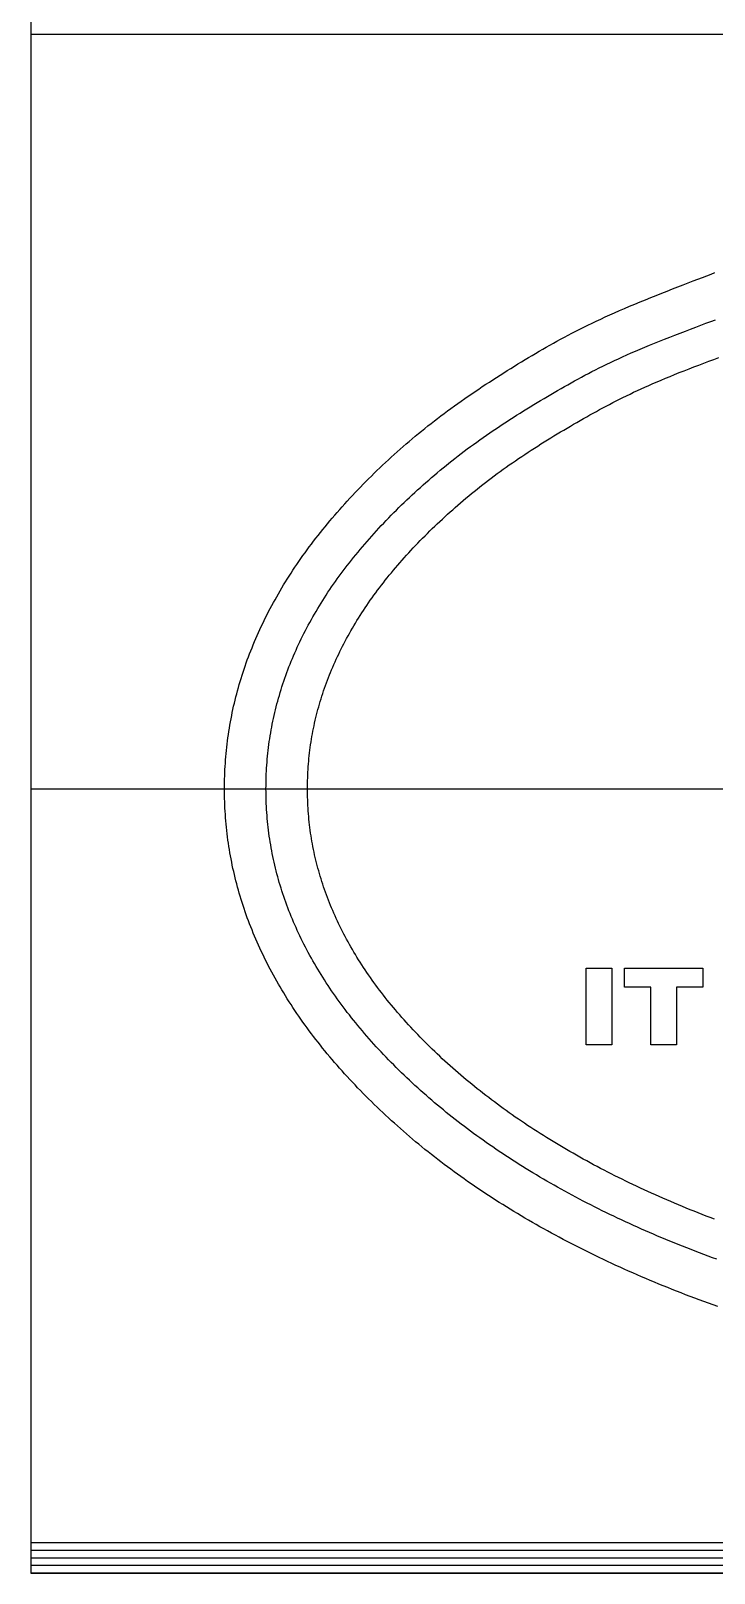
# Model space of a CAD drawing. Extents: x -23 to 863, y -16 to 610.
# Drawn here: x 6.62 to 18.32, y 9.7 to 36.12 of the extents above; entities that cross this region are included whole.
import ezdxf

# ---------------------------------------------------------------- set-up
doc = ezdxf.new("R2010")
doc.units = 0
doc.header["$MEASUREMENT"] = 0
doc.layers.add('99_枠$0$001', color=7, linetype='Continuous')

# ---------------------------------------------------------------- blocks, each defined once
blk = doc.blocks.new('99_枠')
at = {"layer": '99_枠$0$001'}
for p, q in [((205000, 11125), (5000, 11125)), ((205000, 4875), (5000, 4875)), ((205000, 4843.7), (5000, 4843.7)), ((205000, 4812.5), (5000, 4812.5)), ((205000, 4781.2), (5000, 4781.2)), ((205000, 4750), (5000, 4750))]:
    blk.add_line(p, q, dxfattribs=at)
at = {"layer": '99_枠$0$001', "linetype": 'Continuous'}
for p, q in [((7721.5, 10096.4), (7742, 10104.3)), ((7742, 10104.3), (7761.8, 10111.9)), ((7761.8, 10111.9), (7780.9, 10119.2)), ((7780.9, 10119.2), (7799, 10126.1)), ((7799, 10126.1), (7816.2, 10132.7)), ((7816.2, 10132.7), (7832.4, 10138.8)), ((7544.4, 10026.5), (7566.9, 10035.6)), ((7566.9, 10035.6), (7589.5, 10044.7)), ((7589.5, 10044.7), (7612.1, 10053.7)), ((7612.1, 10053.7), (7634.6, 10062.6)), ((7634.6, 10062.6), (7656.8, 10071.3)), ((7656.8, 10071.3), (7678.8, 10079.9)), ((7678.8, 10079.9), (7700.4, 10088.3)), ((7700.4, 10088.3), (7721.5, 10096.4)), ((7397, 9963.8), (7416.5, 9972.5)), ((7416.5, 9972.5), (7436.6, 9981.3)), ((7436.6, 9981.3), (7457.2, 9990.2)), ((7457.2, 9990.2), (7478.4, 9999.2)), ((7478.4, 9999.2), (7500.1, 10008.3)), ((7500.1, 10008.3), (7522.1, 10017.4)), ((7522.1, 10017.4), (7544.4, 10026.5)), ((7272.5, 9904.6), (7289.1, 9912.9)), ((7289.1, 9912.9), (7306.1, 9921.2)), ((7306.1, 9921.2), (7323.4, 9929.6)), ((7323.4, 9929.6), (7341.2, 9938.1)), ((7341.2, 9938.1), (7359.3, 9946.6)), ((7359.3, 9946.6), (7377.9, 9955.1)), ((7377.9, 9955.1), (7397, 9963.8)), ((7731.4, 9905.1), (7752.7, 9913.2)), ((7752.7, 9913.2), (7773.8, 9921.1)), ((7773.8, 9921.1), (7794.5, 9928.9)), ((7794.5, 9928.9), (7814.7, 9936.4)), ((7814.7, 9936.4), (7834.4, 9943.7)), ((7148.5, 9838.3), (7163.3, 9846.6)), ((7163.3, 9846.6), (7178.3, 9854.9)), ((7178.3, 9854.9), (7193.5, 9863.2)), ((7193.5, 9863.2), (7208.8, 9871.5)), ((7208.8, 9871.5), (7224.3, 9879.7)), ((7224.3, 9879.7), (7240.1, 9888)), ((7240.1, 9888), (7256.2, 9896.3)), ((7256.2, 9896.3), (7272.5, 9904.6)), ((7561.3, 9838.2), (7581.6, 9846.6)), ((7581.6, 9846.6), (7602.4, 9854.9)), ((7602.4, 9854.9), (7623.5, 9863.4)), ((7623.5, 9863.4), (7644.9, 9871.8)), ((7644.9, 9871.8), (7666.5, 9880.2)), ((7666.5, 9880.2), (7688.1, 9888.6)), ((7688.1, 9888.6), (7709.8, 9896.9)), ((7709.8, 9896.9), (7731.4, 9905.1)), ((7031.4, 9769.3), (7046.1, 9778.2)), ((7046.1, 9778.2), (7060.7, 9787)), ((7060.7, 9787), (7075.3, 9795.7)), ((7075.3, 9795.7), (7089.9, 9804.4)), ((7089.9, 9804.4), (7104.5, 9812.9)), ((7104.5, 9812.9), (7119.1, 9821.4)), ((7119.1, 9821.4), (7133.7, 9829.9)), ((7133.7, 9829.9), (7148.5, 9838.3)), ((7416.3, 9774.6), (7433, 9782.3)), ((7433, 9782.3), (7450, 9790.1)), ((7450, 9790.1), (7467.4, 9798)), ((7467.4, 9798), (7485.2, 9805.9)), ((7485.2, 9805.9), (7503.5, 9813.8)), ((7503.5, 9813.8), (7522.3, 9821.9)), ((7522.3, 9821.9), (7541.5, 9830)), ((7541.5, 9830), (7561.3, 9838.2)), ((7807.5, 9771.5), (7828.2, 9779.1)), ((7828.2, 9779.1), (7848.6, 9786.7)), ((6928, 9704.8), (6942.8, 9714.2)), ((6942.8, 9714.2), (6957.6, 9723.6)), ((6957.6, 9723.6), (6972.4, 9732.9)), ((6972.4, 9732.9), (6987.1, 9742.1)), ((6987.1, 9742.1), (7001.9, 9751.3)), ((7001.9, 9751.3), (7016.7, 9760.3)), ((7016.7, 9760.3), (7031.4, 9769.3)), ((7293.8, 9713.3), (7308.3, 9721)), ((7308.3, 9721), (7323, 9728.6)), ((7323, 9728.6), (7337.9, 9736.2)), ((7337.9, 9736.2), (7353.1, 9743.9)), ((7353.1, 9743.9), (7368.4, 9751.5)), ((7368.4, 9751.5), (7384.1, 9759.2)), ((7384.1, 9759.2), (7400, 9766.9)), ((7400, 9766.9), (7416.3, 9774.6)), ((7646.4, 9709), (7665.4, 9716.7)), ((7665.4, 9716.7), (7684.8, 9724.4)), ((7684.8, 9724.4), (7704.7, 9732.3)), ((7704.7, 9732.3), (7724.9, 9740.1)), ((7724.9, 9740.1), (7745.4, 9748)), ((7745.4, 9748), (7766.1, 9755.9)), ((7766.1, 9755.9), (7786.8, 9763.7)), ((7786.8, 9763.7), (7807.5, 9771.5)), ((6839.8, 9646.6), (6854.4, 9656.5)), ((6854.4, 9656.5), (6869, 9666.3)), ((6869, 9666.3), (6883.7, 9676)), ((6883.7, 9676), (6898.5, 9685.6)), ((6898.5, 9685.6), (6913.2, 9695.2)), ((6913.2, 9695.2), (6928, 9704.8)), ((7166.9, 9642.4), (7181, 9650.6)), ((7181, 9650.6), (7195, 9658.6)), ((7195, 9658.6), (7209, 9666.6)), ((7209, 9666.6), (7222.9, 9674.5)), ((7222.9, 9674.5), (7237, 9682.4)), ((7237, 9682.4), (7251, 9690.2)), ((7251, 9690.2), (7265.2, 9697.9)), ((7265.2, 9697.9), (7279.4, 9705.6)), ((7279.4, 9705.6), (7293.8, 9713.3)), ((7495.7, 9642.9), (7511, 9650)), ((7511, 9650), (7526.6, 9657.2)), ((7526.6, 9657.2), (7542.5, 9664.5)), ((7542.5, 9664.5), (7558.8, 9671.7)), ((7558.8, 9671.7), (7575.4, 9679.1)), ((7575.4, 9679.1), (7592.5, 9686.4)), ((7592.5, 9686.4), (7610, 9693.9)), ((7610, 9693.9), (7628, 9701.4)), ((7628, 9701.4), (7646.4, 9709)), ((6739.5, 9576.2), (6753.5, 9586.4)), ((6753.5, 9586.4), (6767.7, 9596.5)), ((6767.7, 9596.5), (6782, 9606.7)), ((6782, 9606.7), (6796.3, 9616.7)), ((6796.3, 9616.7), (6810.8, 9626.8)), ((6810.8, 9626.8), (6825.2, 9636.7)), ((6825.2, 9636.7), (6839.8, 9646.6)), ((7067.9, 9583.3), (7082.1, 9592)), ((7082.1, 9592), (7096.2, 9600.6)), ((7096.2, 9600.6), (7110.4, 9609.1)), ((7110.4, 9609.1), (7124.6, 9617.6)), ((7124.6, 9617.6), (7138.7, 9625.9)), ((7138.7, 9625.9), (7152.8, 9634.2)), ((7152.8, 9634.2), (7166.9, 9642.4)), ((7381.9, 9585.6), (7395.5, 9592.8)), ((7395.5, 9592.8), (7409.3, 9600)), ((7409.3, 9600), (7423.2, 9607.2)), ((7423.2, 9607.2), (7437.2, 9614.3)), ((7437.2, 9614.3), (7451.5, 9621.4)), ((7451.5, 9621.4), (7466, 9628.6)), ((7466, 9628.6), (7480.7, 9635.7)), ((7480.7, 9635.7), (7495.7, 9642.9)), ((6657.3, 9514), (6670.7, 9524.4)), ((6670.7, 9524.4), (6684.2, 9534.9)), ((6684.2, 9534.9), (6697.9, 9545.3)), ((6697.9, 9545.3), (6711.6, 9555.6)), ((6711.6, 9555.6), (6725.5, 9565.9)), ((6725.5, 9565.9), (6739.5, 9576.2)), ((6969.1, 9520.9), (6983.1, 9530)), ((6983.1, 9530), (6997.2, 9539)), ((6997.2, 9539), (7011.2, 9548)), ((7011.2, 9548), (7025.4, 9557)), ((7025.4, 9557), (7039.5, 9565.8)), ((7039.5, 9565.8), (7053.7, 9574.6)), ((7053.7, 9574.6), (7067.9, 9583.3)), ((7260.8, 9518.4), (7274.3, 9526.2)), ((7274.3, 9526.2), (7287.8, 9533.8)), ((7287.8, 9533.8), (7301.3, 9541.4)), ((7301.3, 9541.4), (7314.7, 9549)), ((7314.7, 9549), (7328, 9556.4)), ((7328, 9556.4), (7341.4, 9563.8)), ((7341.4, 9563.8), (7354.9, 9571.1)), ((7354.9, 9571.1), (7368.3, 9578.4)), ((7368.3, 9578.4), (7381.9, 9585.6)), ((6579, 9450.3), (6591.8, 9461.1)), ((6591.8, 9461.1), (6604.7, 9471.7)), ((6604.7, 9471.7), (6617.7, 9482.4)), ((6617.7, 9482.4), (6630.8, 9492.9)), ((6630.8, 9492.9), (6644, 9503.5)), ((6644, 9503.5), (6657.3, 9514)), ((6872.9, 9455.8), (6886.4, 9465.3)), ((6886.4, 9465.3), (6900, 9474.7)), ((6900, 9474.7), (6913.7, 9484)), ((6913.7, 9484), (6927.4, 9493.3)), ((6927.4, 9493.3), (6941.2, 9502.6)), ((6941.2, 9502.6), (6955.1, 9511.8)), ((6955.1, 9511.8), (6969.1, 9520.9)), ((7152.3, 9454), (7165.8, 9462.3)), ((7165.8, 9462.3), (7179.4, 9470.5)), ((7179.4, 9470.5), (7193, 9478.6)), ((7193, 9478.6), (7206.6, 9486.7)), ((7206.6, 9486.7), (7220.1, 9494.8)), ((7220.1, 9494.8), (7233.7, 9502.7)), ((7233.7, 9502.7), (7247.3, 9510.6)), ((7247.3, 9510.6), (7260.8, 9518.4)), ((6504.4, 9385.2), (6516.6, 9396.2)), ((6516.6, 9396.2), (6528.9, 9407.1)), ((6528.9, 9407.1), (6541.2, 9418)), ((6541.2, 9418), (6553.7, 9428.8)), ((6553.7, 9428.8), (6566.3, 9439.6)), ((6566.3, 9439.6), (6579, 9450.3)), ((6781.3, 9388.7), (6794, 9398.4)), ((6794, 9398.4), (6806.9, 9408.1)), ((6806.9, 9408.1), (6819.9, 9417.7)), ((6819.9, 9417.7), (6833, 9427.3)), ((6833, 9427.3), (6846.2, 9436.8)), ((6846.2, 9436.8), (6859.5, 9446.3)), ((6859.5, 9446.3), (6872.9, 9455.8)), ((7045.3, 9385.9), (7058.5, 9394.6)), ((7058.5, 9394.6), (7071.8, 9403.2)), ((7071.8, 9403.2), (7085.1, 9411.8)), ((7085.1, 9411.8), (7098.4, 9420.3)), ((7098.4, 9420.3), (7111.8, 9428.8)), ((7111.8, 9428.8), (7125.3, 9437.3)), ((7125.3, 9437.3), (7138.8, 9445.7)), ((7138.8, 9445.7), (7152.3, 9454)), ((6444.7, 9329.7), (6456.5, 9340.9)), ((6456.5, 9340.9), (6468.3, 9352.1)), ((6468.3, 9352.1), (6480.2, 9363.1)), ((6480.2, 9363.1), (6492.3, 9374.2)), ((6492.3, 9374.2), (6504.4, 9385.2)), ((6706.8, 9329.7), (6719, 9339.6)), ((6719, 9339.6), (6731.2, 9349.5)), ((6731.2, 9349.5), (6743.6, 9359.4)), ((6743.6, 9359.4), (6756, 9369.2)), ((6756, 9369.2), (6768.6, 9379)), ((6768.6, 9379), (6781.3, 9388.7)), ((6955.6, 9323.9), (6968.1, 9332.9)), ((6968.1, 9332.9), (6980.7, 9341.8)), ((6980.7, 9341.8), (6993.5, 9350.7)), ((6993.5, 9350.7), (7006.3, 9359.6)), ((7006.3, 9359.6), (7019.2, 9368.4)), ((7019.2, 9368.4), (7032.2, 9377.1)), ((7032.2, 9377.1), (7045.3, 9385.9)), ((6375.9, 9261.7), (6387.2, 9273.2)), ((6387.2, 9273.2), (6398.5, 9284.6)), ((6398.5, 9284.6), (6410, 9295.9)), ((6410, 9295.9), (6421.5, 9307.2)), ((6421.5, 9307.2), (6433, 9318.5)), ((6433, 9318.5), (6444.7, 9329.7)), ((6624.3, 9259.1), (6635.8, 9269.3)), ((6635.8, 9269.3), (6647.4, 9279.4)), ((6647.4, 9279.4), (6659.1, 9289.6)), ((6659.1, 9289.6), (6670.9, 9299.7)), ((6670.9, 9299.7), (6682.8, 9309.7)), ((6682.8, 9309.7), (6694.7, 9319.7)), ((6694.7, 9319.7), (6706.8, 9329.7)), ((6870.7, 9260.3), (6882.5, 9269.5)), ((6882.5, 9269.5), (6894.5, 9278.6)), ((6894.5, 9278.6), (6906.5, 9287.8)), ((6906.5, 9287.8), (6918.6, 9296.9)), ((6918.6, 9296.9), (6930.8, 9305.9)), ((6930.8, 9305.9), (6943.1, 9315)), ((6943.1, 9315), (6955.6, 9323.9)), ((6310.2, 9192.3), (6320.9, 9203.9)), ((6320.9, 9203.9), (6331.8, 9215.6)), ((6331.8, 9215.6), (6342.7, 9227.2)), ((6342.7, 9227.2), (6353.7, 9238.7)), ((6353.7, 9238.7), (6364.8, 9250.3)), ((6364.8, 9250.3), (6375.9, 9261.7)), ((6556.8, 9197), (6567.9, 9207.4)), ((6567.9, 9207.4), (6579, 9217.8)), ((6579, 9217.8), (6590.2, 9228.2)), ((6590.2, 9228.2), (6601.5, 9238.5)), ((6601.5, 9238.5), (6612.8, 9248.8)), ((6612.8, 9248.8), (6624.3, 9259.1)), ((6790.4, 9194.8), (6801.6, 9204.3)), ((6801.6, 9204.3), (6812.9, 9213.7)), ((6812.9, 9213.7), (6824.3, 9223.1)), ((6824.3, 9223.1), (6835.8, 9232.4)), ((6835.8, 9232.4), (6847.3, 9241.8)), ((6847.3, 9241.8), (6859, 9251)), ((6859, 9251), (6870.7, 9260.3)), ((6258.1, 9133.5), (6268.3, 9145.3)), ((6268.3, 9145.3), (6278.6, 9157.1)), ((6278.6, 9157.1), (6289.1, 9168.9)), ((6289.1, 9168.9), (6299.6, 9180.6)), ((6299.6, 9180.6), (6310.2, 9192.3)), ((6492.3, 9133.5), (6502.9, 9144.2)), ((6502.9, 9144.2), (6513.5, 9154.8)), ((6513.5, 9154.8), (6524.2, 9165.4)), ((6524.2, 9165.4), (6535, 9176)), ((6535, 9176), (6545.9, 9186.5)), ((6545.9, 9186.5), (6556.8, 9197)), ((6724.9, 9137.3), (6735.7, 9147)), ((6735.7, 9147), (6746.5, 9156.6)), ((6746.5, 9156.6), (6757.3, 9166.2)), ((6757.3, 9166.2), (6768.3, 9175.8)), ((6768.3, 9175.8), (6779.3, 9185.3)), ((6779.3, 9185.3), (6790.4, 9194.8)), ((6208.5, 9074.1), (6218.2, 9086)), ((6218.2, 9086), (6228, 9097.9)), ((6228, 9097.9), (6237.9, 9109.8)), ((6237.9, 9109.8), (6248, 9121.7)), ((6248, 9121.7), (6258.1, 9133.5)), ((6430.9, 9068.8), (6440.9, 9079.6)), ((6440.9, 9079.6), (6451, 9090.5)), ((6451, 9090.5), (6461.2, 9101.3)), ((6461.2, 9101.3), (6471.5, 9112)), ((6471.5, 9112), (6481.9, 9122.8)), ((6481.9, 9122.8), (6492.3, 9133.5)), ((6652.1, 9068.5), (6662.2, 9078.4)), ((6662.2, 9078.4), (6672.5, 9088.3)), ((6672.5, 9088.3), (6682.8, 9098.2)), ((6682.8, 9098.2), (6693.3, 9108)), ((6693.3, 9108), (6703.7, 9117.8)), ((6703.7, 9117.8), (6714.3, 9127.6)), ((6714.3, 9127.6), (6724.9, 9137.3)), ((6152.8, 9002.2), (6161.8, 9014.2)), ((6161.8, 9014.2), (6170.9, 9026.2)), ((6170.9, 9026.2), (6180.1, 9038.2)), ((6180.1, 9038.2), (6189.5, 9050.2)), ((6189.5, 9050.2), (6198.9, 9062.2)), ((6198.9, 9062.2), (6208.5, 9074.1)), ((6372.9, 9003.1), (6382.4, 9014.1)), ((6382.4, 9014.1), (6391.9, 9025.1)), ((6391.9, 9025.1), (6401.5, 9036)), ((6401.5, 9036), (6411.2, 9047)), ((6411.2, 9047), (6421, 9057.9)), ((6421, 9057.9), (6430.9, 9068.8)), ((6592.7, 9008.2), (6602.4, 9018.3)), ((6602.4, 9018.3), (6612.2, 9028.4)), ((6612.2, 9028.4), (6622, 9038.5)), ((6622, 9038.5), (6632, 9048.5)), ((6632, 9048.5), (6642, 9058.5)), ((6642, 9058.5), (6652.1, 9068.5)), ((6109.6, 8942), (6118, 8954)), ((6118, 8954), (6126.5, 8966.1)), ((6126.5, 8966.1), (6135.1, 8978.2)), ((6135.1, 8978.2), (6143.9, 8990.2)), ((6143.9, 8990.2), (6152.8, 9002.2)), ((6318.8, 8936.8), (6327.6, 8947.9)), ((6327.6, 8947.9), (6336.4, 8959)), ((6336.4, 8959), (6345.4, 8970)), ((6345.4, 8970), (6354.5, 8981.1)), ((6354.5, 8981.1), (6363.7, 8992.1)), ((6363.7, 8992.1), (6372.9, 9003.1)), ((6527.7, 8936.8), (6536.7, 8947)), ((6536.7, 8947), (6545.8, 8957.3)), ((6545.8, 8957.3), (6555, 8967.5)), ((6555, 8967.5), (6564.3, 8977.7)), ((6564.3, 8977.7), (6573.7, 8987.9)), ((6573.7, 8987.9), (6583.2, 8998.1)), ((6583.2, 8998.1), (6592.7, 9008.2)), ((6069.3, 8881.4), (6077.2, 8893.5)), ((6077.2, 8893.5), (6085.1, 8905.7)), ((6085.1, 8905.7), (6093.1, 8917.8)), ((6093.1, 8917.8), (6101.3, 8929.9)), ((6101.3, 8929.9), (6109.6, 8942)), ((6276.8, 8881.2), (6285, 8892.3)), ((6285, 8892.3), (6293.3, 8903.5)), ((6293.3, 8903.5), (6301.7, 8914.6)), ((6301.7, 8914.6), (6310.2, 8925.7)), ((6310.2, 8925.7), (6318.8, 8936.8)), ((6475.9, 8874.8), (6484.2, 8885.2)), ((6484.2, 8885.2), (6492.7, 8895.5)), ((6492.7, 8895.5), (6501.3, 8905.9)), ((6501.3, 8905.9), (6510, 8916.2)), ((6510, 8916.2), (6518.8, 8926.5)), ((6518.8, 8926.5), (6527.7, 8936.8)), ((6024.9, 8808.2), (6032, 8820.4)), ((6032, 8820.4), (6039.2, 8832.6)), ((6039.2, 8832.6), (6046.6, 8844.8)), ((6046.6, 8844.8), (6054.1, 8857)), ((6054.1, 8857), (6061.6, 8869.2)), ((6061.6, 8869.2), (6069.3, 8881.4)), ((6230.2, 8814.1), (6237.7, 8825.3)), ((6237.7, 8825.3), (6245.3, 8836.5)), ((6245.3, 8836.5), (6253, 8847.7)), ((6253, 8847.7), (6260.8, 8858.9)), ((6260.8, 8858.9), (6268.8, 8870)), ((6268.8, 8870), (6276.8, 8881.2)), ((6428, 8812.5), (6435.7, 8822.9)), ((6435.7, 8822.9), (6443.5, 8833.3)), ((6443.5, 8833.3), (6451.4, 8843.7)), ((6451.4, 8843.7), (6459.5, 8854.1)), ((6459.5, 8854.1), (6467.6, 8864.5)), ((6467.6, 8864.5), (6475.9, 8874.8)), ((5990.9, 8746.7), (5997.5, 8759)), ((5997.5, 8759), (6004.2, 8771.3)), ((6004.2, 8771.3), (6011, 8783.6)), ((6011, 8783.6), (6017.9, 8795.9)), ((6017.9, 8795.9), (6024.9, 8808.2)), ((6187.5, 8746.5), (6194.4, 8757.8)), ((6194.4, 8757.8), (6201.3, 8769.1)), ((6201.3, 8769.1), (6208.4, 8780.3)), ((6208.4, 8780.3), (6215.5, 8791.6)), ((6215.5, 8791.6), (6222.8, 8802.8)), ((6222.8, 8802.8), (6230.2, 8814.1)), ((6383.9, 8749.8), (6391, 8760.2)), ((6391, 8760.2), (6398.2, 8770.7)), ((6398.2, 8770.7), (6405.5, 8781.2)), ((6405.5, 8781.2), (6412.9, 8791.6)), ((6412.9, 8791.6), (6420.3, 8802.1)), ((6420.3, 8802.1), (6428, 8812.5)), ((5959.8, 8684.7), (5965.8, 8697.2)), ((5965.8, 8697.2), (5971.9, 8709.6)), ((5971.9, 8709.6), (5978.2, 8722)), ((5978.2, 8722), (5984.5, 8734.3)), ((5984.5, 8734.3), (5990.9, 8746.7)), ((6155, 8689.7), (6161.3, 8701.1)), ((6161.3, 8701.1), (6167.7, 8712.4)), ((6167.7, 8712.4), (6174.2, 8723.8)), ((6174.2, 8723.8), (6180.8, 8735.1)), ((6180.8, 8735.1), (6187.5, 8746.5)), ((6343.7, 8686.5), (6350.2, 8697.1)), ((6350.2, 8697.1), (6356.7, 8707.6)), ((6356.7, 8707.6), (6363.4, 8718.2)), ((6363.4, 8718.2), (6370.1, 8728.7)), ((6370.1, 8728.7), (6377, 8739.2)), ((6377, 8739.2), (6383.9, 8749.8)), ((5931.4, 8622.3), (5936.9, 8634.8)), ((5936.9, 8634.8), (5942.4, 8647.3)), ((5942.4, 8647.3), (5948.1, 8659.8)), ((5948.1, 8659.8), (5953.9, 8672.3)), ((5953.9, 8672.3), (5959.8, 8684.7)), ((6119.4, 8620.9), (6125.1, 8632.4)), ((6125.1, 8632.4), (6130.9, 8643.9)), ((6130.9, 8643.9), (6136.7, 8655.4)), ((6136.7, 8655.4), (6142.7, 8666.8)), ((6142.7, 8666.8), (6148.8, 8678.3)), ((6148.8, 8678.3), (6155, 8689.7)), ((6307.3, 8622.7), (6313.1, 8633.4)), ((6313.1, 8633.4), (6319, 8644.1)), ((6319, 8644.1), (6325, 8654.7)), ((6325, 8654.7), (6331.2, 8665.3)), ((6331.2, 8665.3), (6337.4, 8675.9)), ((6337.4, 8675.9), (6343.7, 8686.5)), ((5905.8, 8559.4), (5910.7, 8572)), ((5910.7, 8572), (5915.7, 8584.6)), ((5915.7, 8584.6), (5920.8, 8597.2)), ((5920.8, 8597.2), (5926.1, 8609.7)), ((5926.1, 8609.7), (5931.4, 8622.3)), ((6092.7, 8563.2), (6097.9, 8574.8)), ((6097.9, 8574.8), (6103.1, 8586.3)), ((6103.1, 8586.3), (6108.4, 8597.9)), ((6108.4, 8597.9), (6113.9, 8609.4)), ((6113.9, 8609.4), (6119.4, 8620.9)), ((6274.5, 8558.3), (6279.7, 8569.1)), ((6279.7, 8569.1), (6285, 8579.9)), ((6285, 8579.9), (6290.4, 8590.6)), ((6290.4, 8590.6), (6295.9, 8601.3)), ((6295.9, 8601.3), (6301.5, 8612)), ((6301.5, 8612), (6307.3, 8622.7)), ((5883, 8496), (5887.3, 8508.7)), ((5887.3, 8508.7), (5891.8, 8521.4)), ((5891.8, 8521.4), (5896.3, 8534.1)), ((5896.3, 8534.1), (5901, 8546.7)), ((5901, 8546.7), (5905.8, 8559.4)), ((6064.2, 8493.3), (6068.7, 8505)), ((6068.7, 8505), (6073.3, 8516.7)), ((6073.3, 8516.7), (6078, 8528.3)), ((6078, 8528.3), (6082.8, 8540)), ((6082.8, 8540), (6087.7, 8551.6)), ((6087.7, 8551.6), (6092.7, 8563.2)), ((6245.3, 8493.4), (6249.9, 8504.2)), ((6249.9, 8504.2), (6254.6, 8515.1)), ((6254.6, 8515.1), (6259.4, 8525.9)), ((6259.4, 8525.9), (6264.3, 8536.7)), ((6264.3, 8536.7), (6269.4, 8547.6)), ((6269.4, 8547.6), (6274.5, 8558.3)), ((5863, 8432.2), (5866.8, 8445)), ((5866.8, 8445), (5870.7, 8457.7)), ((5870.7, 8457.7), (5874.7, 8470.5)), ((5874.7, 8470.5), (5878.8, 8483.3)), ((5878.8, 8483.3), (5883, 8496)), ((6043.4, 8434.6), (6047.4, 8446.4)), ((6047.4, 8446.4), (6051.4, 8458.1)), ((6051.4, 8458.1), (6055.6, 8469.9)), ((6055.6, 8469.9), (6059.9, 8481.6)), ((6059.9, 8481.6), (6064.2, 8493.3)), ((6219.9, 8427.8), (6223.9, 8438.8)), ((6223.9, 8438.8), (6228, 8449.7)), ((6228, 8449.7), (6232.2, 8460.7)), ((6232.2, 8460.7), (6236.4, 8471.6)), ((6236.4, 8471.6), (6240.8, 8482.5)), ((6240.8, 8482.5), (6245.3, 8493.4)), ((5845.8, 8367.9), (5849, 8380.8)), ((5849, 8380.8), (5852.4, 8393.6)), ((5852.4, 8393.6), (5855.8, 8406.5)), ((5855.8, 8406.5), (5859.3, 8419.3)), ((5859.3, 8419.3), (5863, 8432.2)), ((6022.1, 8363.6), (6025.4, 8375.4)), ((6025.4, 8375.4), (6028.8, 8387.3)), ((6028.8, 8387.3), (6032.3, 8399.1)), ((6032.3, 8399.1), (6035.9, 8411)), ((6035.9, 8411), (6039.6, 8422.8)), ((6039.6, 8422.8), (6043.4, 8434.6)), ((6198.2, 8361.7), (6201.5, 8372.7)), ((6201.5, 8372.7), (6205, 8383.8)), ((6205, 8383.8), (6208.6, 8394.8)), ((6208.6, 8394.8), (6212.2, 8405.8)), ((6212.2, 8405.8), (6216, 8416.8)), ((6216, 8416.8), (6219.9, 8427.8)), ((5831.5, 8303.1), (5834.1, 8316.1)), ((5834.1, 8316.1), (5836.9, 8329.1)), ((5836.9, 8329.1), (5839.7, 8342)), ((5839.7, 8342), (5842.7, 8355)), ((5842.7, 8355), (5845.8, 8367.9)), ((6007.2, 8303.9), (6010, 8315.9)), ((6010, 8315.9), (6012.8, 8327.8)), ((6012.8, 8327.8), (6015.8, 8339.8)), ((6015.8, 8339.8), (6018.9, 8351.7)), ((6018.9, 8351.7), (6022.1, 8363.6)), ((6182.9, 8306.2), (6185.8, 8317.3)), ((6185.8, 8317.3), (6188.7, 8328.4)), ((6188.7, 8328.4), (6191.8, 8339.5)), ((6191.8, 8339.5), (6194.9, 8350.6)), ((6194.9, 8350.6), (6198.2, 8361.7)), ((5819.9, 8238), (5822, 8251)), ((5822, 8251), (5824.2, 8264.1)), ((5824.2, 8264.1), (5826.5, 8277.1)), ((5826.5, 8277.1), (5828.9, 8290.1)), ((5828.9, 8290.1), (5831.5, 8303.1)), ((5993, 8231.9), (5995.1, 8243.9)), ((5995.1, 8243.9), (5997.3, 8256)), ((5997.3, 8256), (5999.6, 8268)), ((5999.6, 8268), (6002, 8280)), ((6002, 8280), (6004.6, 8292)), ((6004.6, 8292), (6007.2, 8303.9)), ((6168, 8239), (6170.3, 8250.2)), ((6170.3, 8250.2), (6172.6, 8261.5)), ((6172.6, 8261.5), (6175, 8272.6)), ((6175, 8272.6), (6177.6, 8283.8)), ((6177.6, 8283.8), (6180.2, 8295)), ((6180.2, 8295), (6182.9, 8306.2)), ((5811.2, 8172.4), (5812.8, 8185.5)), ((5812.8, 8185.5), (5814.4, 8198.7)), ((5814.4, 8198.7), (5816.1, 8211.8)), ((5816.1, 8211.8), (5818, 8224.9)), ((5818, 8224.9), (5819.9, 8238)), ((5984.1, 8171.4), (5985.6, 8183.5)), ((5985.6, 8183.5), (5987.3, 8195.6)), ((5987.3, 8195.6), (5989.1, 8207.7)), ((5989.1, 8207.7), (5991, 8219.8)), ((5991, 8219.8), (5993, 8231.9)), ((6156.9, 8171.3), (6158.5, 8182.7)), ((6158.5, 8182.7), (6160.2, 8194)), ((6160.2, 8194), (6162, 8205.2)), ((6162, 8205.2), (6163.9, 8216.5)), ((6163.9, 8216.5), (6165.9, 8227.8)), ((6165.9, 8227.8), (6168, 8239)), ((5805.3, 8106.4), (5806.3, 8119.6)), ((5806.3, 8119.6), (5807.4, 8132.8)), ((5807.4, 8132.8), (5808.5, 8146)), ((5808.5, 8146), (5809.8, 8159.2)), ((5809.8, 8159.2), (5811.2, 8172.4)), ((5977.9, 8110.5), (5978.9, 8122.7)), ((5978.9, 8122.7), (5980, 8134.9)), ((5980, 8134.9), (5981.3, 8147)), ((5981.3, 8147), (5982.6, 8159.2)), ((5982.6, 8159.2), (5984.1, 8171.4)), ((6150.4, 8114.5), (6151.5, 8125.9)), ((6151.5, 8125.9), (6152.7, 8137.3)), ((6152.7, 8137.3), (6154, 8148.7)), ((6154, 8148.7), (6155.4, 8160)), ((6155.4, 8160), (6156.9, 8171.3)), ((5802.2, 8040), (5802.6, 8053.3)), ((5802.6, 8053.3), (5803.1, 8066.6)), ((5803.1, 8066.6), (5803.8, 8079.9)), ((5803.8, 8079.9), (5804.5, 8093.1)), ((5804.5, 8093.1), (5805.3, 8106.4)), ((5974.4, 8049.2), (5974.9, 8061.5)), ((5974.9, 8061.5), (5975.4, 8073.7)), ((5975.4, 8073.7), (5976.1, 8086)), ((5976.1, 8086), (5977, 8098.2)), ((5977, 8098.2), (5977.9, 8110.5)), ((6146.1, 8045.9), (6146.6, 8057.4)), ((6146.6, 8057.4), (6147.1, 8068.8)), ((6147.1, 8068.8), (6147.8, 8080.3)), ((6147.8, 8080.3), (6148.6, 8091.7)), ((6148.6, 8091.7), (6149.5, 8103.1)), ((6149.5, 8103.1), (6150.4, 8114.5)), ((5801.7, 8000), (5801.8, 8013.4)), ((5801.8, 7986.7), (5801.7, 8000)), ((5801.8, 8013.4), (5802, 8026.7)), ((5802, 8026.7), (5802.2, 8040)), ((5973.5, 8000), (5973.6, 8012.3)), ((5973.6, 7987.7), (5973.5, 8000)), ((5973.6, 8012.3), (5973.7, 8024.6)), ((5973.7, 8024.6), (5974, 8036.9)), ((5974, 8036.9), (5974.4, 8049.2)), ((6145.3, 8011.5), (6145.5, 8023)), ((6145.3, 8000), (6145.3, 8011.5)), ((6145.3, 7988.5), (6145.3, 8000)), ((6145.5, 7977), (6145.3, 7988.5)), ((6145.5, 8023), (6145.8, 8034.5)), ((6145.8, 8034.5), (6146.1, 8045.9)), ((5802, 7973.4), (5801.8, 7986.7)), ((5802.2, 7960.1), (5802, 7973.4)), ((5802.6, 7946.7), (5802.2, 7960.1)), ((5803.1, 7933.4), (5802.6, 7946.7)), ((5803.8, 7920.1), (5803.1, 7933.4)), ((5973.7, 7975.4), (5973.6, 7987.7)), ((5974, 7963.1), (5973.7, 7975.4)), ((5974.4, 7950.8), (5974, 7963.1)), ((5974.9, 7938.5), (5974.4, 7950.8)), ((5975.5, 7926.2), (5974.9, 7938.5)), ((5976.2, 7913.9), (5975.5, 7926.2)), ((6145.8, 7965.5), (6145.5, 7977)), ((6146.1, 7954), (6145.8, 7965.5)), ((6146.6, 7942.5), (6146.1, 7954)), ((6147.1, 7931.1), (6146.6, 7942.5)), ((6147.8, 7919.6), (6147.1, 7931.1)), ((5804.5, 7906.8), (5803.8, 7920.1)), ((5805.3, 7893.5), (5804.5, 7906.8)), ((5806.3, 7880.2), (5805.3, 7893.5)), ((5807.4, 7867), (5806.3, 7880.2)), ((5808.5, 7853.7), (5807.4, 7867)), ((5977, 7901.6), (5976.2, 7913.9)), ((5977.9, 7889.4), (5977, 7901.6)), ((5978.9, 7877.1), (5977.9, 7889.4)), ((5980, 7864.8), (5978.9, 7877.1)), ((5981.3, 7852.6), (5980, 7864.8)), ((6148.6, 7908.1), (6147.8, 7919.6)), ((6149.5, 7896.7), (6148.6, 7908.1)), ((6150.5, 7885.2), (6149.5, 7896.7)), ((6151.5, 7873.8), (6150.5, 7885.2)), ((6152.7, 7862.3), (6151.5, 7873.8)), ((6154, 7850.9), (6152.7, 7862.3)), ((5809.8, 7840.5), (5808.5, 7853.7)), ((5811.2, 7827.2), (5809.8, 7840.5)), ((5812.8, 7814), (5811.2, 7827.2)), ((5814.4, 7800.8), (5812.8, 7814)), ((5816.1, 7787.7), (5814.4, 7800.8)), ((5982.6, 7840.4), (5981.3, 7852.6)), ((5984.1, 7828.2), (5982.6, 7840.4)), ((5985.6, 7816), (5984.1, 7828.2)), ((5987.3, 7803.9), (5985.6, 7816)), ((5989.1, 7791.7), (5987.3, 7803.9)), ((6155.4, 7839.5), (6154, 7850.9)), ((6156.9, 7828.2), (6155.4, 7839.5)), ((6158.5, 7816.8), (6156.9, 7828.2)), ((6160.2, 7805.5), (6158.5, 7816.8)), ((6162, 7794.2), (6160.2, 7805.5)), ((5818, 7774.5), (5816.1, 7787.7)), ((5820, 7761.4), (5818, 7774.5)), ((5822, 7748.3), (5820, 7761.4)), ((5824.2, 7735.2), (5822, 7748.3)), ((5826.5, 7722.2), (5824.2, 7735.2)), ((5991, 7779.6), (5989.1, 7791.7)), ((5993, 7767.5), (5991, 7779.6)), ((5995.1, 7755.4), (5993, 7767.5)), ((5997.3, 7743.4), (5995.1, 7755.4)), ((5999.6, 7731.3), (5997.3, 7743.4)), ((6163.9, 7782.9), (6162, 7794.2)), ((6165.9, 7771.6), (6163.9, 7782.9)), ((6168.1, 7760.3), (6165.9, 7771.6)), ((6170.3, 7749.1), (6168.1, 7760.3)), ((6172.6, 7737.9), (6170.3, 7749.1)), ((6175, 7726.7), (6172.6, 7737.9)), ((5829, 7709.2), (5826.5, 7722.2)), ((5831.5, 7696.2), (5829, 7709.2)), ((5834.1, 7683.2), (5831.5, 7696.2)), ((5836.9, 7670.2), (5834.1, 7683.2)), ((5839.8, 7657.3), (5836.9, 7670.2)), ((6002, 7719.3), (5999.6, 7731.3)), ((6004.6, 7707.3), (6002, 7719.3)), ((6007.2, 7695.4), (6004.6, 7707.3)), ((6010, 7683.4), (6007.2, 7695.4)), ((6012.8, 7671.5), (6010, 7683.4)), ((6015.8, 7659.6), (6012.8, 7671.5)), ((6177.6, 7715.5), (6175, 7726.7)), ((6180.2, 7704.3), (6177.6, 7715.5)), ((6182.9, 7693.2), (6180.2, 7704.3)), ((6185.8, 7682.1), (6182.9, 7693.2)), ((6188.7, 7671), (6185.8, 7682.1)), ((6191.8, 7659.9), (6188.7, 7671)), ((5842.7, 7644.4), (5839.8, 7657.3)), ((5845.8, 7631.5), (5842.7, 7644.4)), ((5849, 7618.6), (5845.8, 7631.5)), ((5852.4, 7605.7), (5849, 7618.6)), ((5855.8, 7592.9), (5852.4, 7605.7)), ((6018.9, 7647.7), (6015.8, 7659.6)), ((6022.1, 7635.8), (6018.9, 7647.7)), ((6025.3, 7623.9), (6022.1, 7635.8)), ((6028.7, 7612.1), (6025.3, 7623.9)), ((6032.3, 7600.3), (6028.7, 7612.1)), ((6194.9, 7648.8), (6191.8, 7659.9)), ((6198.2, 7637.7), (6194.9, 7648.8)), ((6201.5, 7626.7), (6198.2, 7637.7)), ((6205, 7615.7), (6201.5, 7626.7)), ((6208.6, 7604.7), (6205, 7615.7)), ((5859.3, 7580.1), (5855.8, 7592.9)), ((5863, 7567.3), (5859.3, 7580.1)), ((5866.8, 7554.5), (5863, 7567.3)), ((5870.6, 7541.7), (5866.8, 7554.5)), ((5874.6, 7529), (5870.6, 7541.7)), ((6035.9, 7588.5), (6032.3, 7600.3)), ((6039.6, 7576.7), (6035.9, 7588.5)), ((6043.4, 7564.9), (6039.6, 7576.7)), ((6047.4, 7553.1), (6043.4, 7564.9)), ((6051.4, 7541.4), (6047.4, 7553.1)), ((6055.6, 7529.7), (6051.4, 7541.4)), ((6212.2, 7593.7), (6208.6, 7604.7)), ((6216, 7582.7), (6212.2, 7593.7)), ((6219.9, 7571.7), (6216, 7582.7)), ((6223.8, 7560.8), (6219.9, 7571.7)), ((6227.9, 7549.8), (6223.8, 7560.8)), ((6232.1, 7538.9), (6227.9, 7549.8)), ((5878.7, 7516.2), (5874.6, 7529)), ((5883, 7503.5), (5878.7, 7516.2)), ((5887.3, 7490.8), (5883, 7503.5)), ((5891.7, 7478.1), (5887.3, 7490.8)), ((5896.3, 7465.5), (5891.7, 7478.1)), ((6059.8, 7518), (6055.6, 7529.7)), ((6064.2, 7506.3), (6059.8, 7518)), ((6068.7, 7494.6), (6064.2, 7506.3)), ((6073.3, 7482.9), (6068.7, 7494.6)), ((6078, 7471.3), (6073.3, 7482.9)), ((6236.4, 7528), (6232.1, 7538.9)), ((6240.8, 7517.1), (6236.4, 7528)), ((6245.3, 7506.2), (6240.8, 7517.1)), ((6249.9, 7495.3), (6245.3, 7506.2)), ((6254.6, 7484.5), (6249.9, 7495.3)), ((6259.4, 7473.7), (6254.6, 7484.5)), ((5901, 7452.8), (5896.3, 7465.5)), ((5905.8, 7440.2), (5901, 7452.8)), ((5910.7, 7427.6), (5905.8, 7440.2)), ((5915.7, 7415), (5910.7, 7427.6)), ((5920.8, 7402.4), (5915.7, 7415)), ((6082.8, 7459.6), (6078, 7471.3)), ((6087.7, 7448), (6082.8, 7459.6)), ((6092.7, 7436.4), (6087.7, 7448)), ((6097.8, 7424.8), (6092.7, 7436.4)), ((6103.1, 7413.2), (6097.8, 7424.8)), ((6108.4, 7401.7), (6103.1, 7413.2)), ((6264.3, 7462.8), (6259.4, 7473.7)), ((6269.3, 7452), (6264.3, 7462.8)), ((6274.4, 7441.2), (6269.3, 7452)), ((6279.7, 7430.5), (6274.4, 7441.2)), ((6285, 7419.7), (6279.7, 7430.5)), ((6290.4, 7408.9), (6285, 7419.7)), ((5926, 7389.9), (5920.8, 7402.4)), ((5931.4, 7377.3), (5926, 7389.9)), ((5936.8, 7364.8), (5931.4, 7377.3)), ((5942.4, 7352.3), (5936.8, 7364.8)), ((5948.1, 7339.8), (5942.4, 7352.3)), ((6113.9, 7390.1), (6108.4, 7401.7)), ((6119.4, 7378.6), (6113.9, 7390.1)), ((6125.1, 7367.1), (6119.4, 7378.6)), ((6130.9, 7355.6), (6125.1, 7367.1)), ((6136.7, 7344.1), (6130.9, 7355.6)), ((6295.9, 7398.2), (6290.4, 7408.9)), ((6301.6, 7387.5), (6295.9, 7398.2)), ((6307.3, 7376.8), (6301.6, 7387.5)), ((6313.1, 7366.1), (6307.3, 7376.8)), ((6319.1, 7355.4), (6313.1, 7366.1)), ((6325.1, 7344.8), (6319.1, 7355.4)), ((5953.9, 7327.3), (5948.1, 7339.8)), ((5959.8, 7314.8), (5953.9, 7327.3)), ((5965.8, 7302.4), (5959.8, 7314.8)), ((5971.9, 7290), (5965.8, 7302.4)), ((5978.2, 7277.6), (5971.9, 7290)), ((6142.7, 7332.7), (6136.7, 7344.1)), ((6148.8, 7321.2), (6142.7, 7332.7)), ((6155, 7309.8), (6148.8, 7321.2)), ((6161.3, 7298.4), (6155, 7309.8)), ((6167.8, 7287), (6161.3, 7298.4)), ((6174.3, 7275.6), (6167.8, 7287)), ((6331.3, 7334.1), (6325.1, 7344.8)), ((6337.5, 7323.5), (6331.3, 7334.1)), ((6343.8, 7312.9), (6337.5, 7323.5)), ((6350.3, 7302.3), (6343.8, 7312.9)), ((6356.9, 7291.8), (6350.3, 7302.3)), ((6363.5, 7281.2), (6356.9, 7291.8)), ((5984.5, 7265.2), (5978.2, 7277.6)), ((5991, 7252.8), (5984.5, 7265.2)), ((5997.6, 7240.4), (5991, 7252.8)), ((6004.3, 7228.1), (5997.6, 7240.4)), ((6011.1, 7215.8), (6004.3, 7228.1)), ((6180.9, 7264.3), (6174.3, 7275.6)), ((6187.7, 7252.9), (6180.9, 7264.3)), ((6194.5, 7241.6), (6187.7, 7252.9)), ((6201.5, 7230.3), (6194.5, 7241.6)), ((6208.5, 7219), (6201.5, 7230.3)), ((6370.3, 7270.7), (6363.5, 7281.2)), ((6377.1, 7260.1), (6370.3, 7270.7)), ((6384.1, 7249.6), (6377.1, 7260.1)), ((6391.2, 7239.1), (6384.1, 7249.6)), ((6398.3, 7228.7), (6391.2, 7239.1)), ((6405.6, 7218.2), (6398.3, 7228.7)), ((7298.6, 7256.6), (7405.4, 7256.6)), ((7298.6, 6938.9), (7298.6, 7256.6)), ((7405.4, 7256.6), (7405.4, 6938.9)), ((7457.6, 7256.6), (7781.5, 7256.6)), ((7457.6, 7178.2), (7457.6, 7256.6)), ((7781.5, 7256.6), (7781.5, 7178.2)), ((6018, 7203.5), (6011.1, 7215.8)), ((6025, 7191.2), (6018, 7203.5)), ((6032.2, 7179), (6025, 7191.2)), ((6039.4, 7166.7), (6032.2, 7179)), ((6046.8, 7154.5), (6039.4, 7166.7)), ((6215.7, 7207.8), (6208.5, 7219)), ((6223, 7196.5), (6215.7, 7207.8)), ((6230.4, 7185.3), (6223, 7196.5)), ((6237.8, 7174.1), (6230.4, 7185.3)), ((6245.4, 7162.9), (6237.8, 7174.1)), ((6253.2, 7151.7), (6245.4, 7162.9)), ((6413, 7207.7), (6405.6, 7218.2)), ((6420.5, 7197.3), (6413, 7207.7)), ((6428.1, 7186.9), (6420.5, 7197.3)), ((6435.8, 7176.5), (6428.1, 7186.9)), ((6443.6, 7166.1), (6435.8, 7176.5)), ((6451.5, 7155.7), (6443.6, 7166.1)), ((7566.3, 7178.2), (7457.6, 7178.2)), ((7566.3, 6938.9), (7566.3, 7178.2)), ((7781.5, 7178.2), (7672.8, 7178.2)), ((7672.8, 7178.2), (7672.8, 6938.9)), ((6054.2, 7142.3), (6046.8, 7154.5)), ((6061.8, 7130.1), (6054.2, 7142.3)), ((6069.5, 7118), (6061.8, 7130.1)), ((6077.3, 7105.8), (6069.5, 7118)), ((6085.3, 7093.7), (6077.3, 7105.8)), ((6093.3, 7081.6), (6085.3, 7093.7)), ((6261, 7140.5), (6253.2, 7151.7)), ((6268.9, 7129.4), (6261, 7140.5)), ((6276.9, 7118.2), (6268.9, 7129.4)), ((6285.1, 7107.1), (6276.9, 7118.2)), ((6293.3, 7096), (6285.1, 7107.1)), ((6301.7, 7084.9), (6293.3, 7096)), ((6459.5, 7145.4), (6451.5, 7155.7)), ((6467.6, 7135.1), (6459.5, 7145.4)), ((6475.8, 7124.7), (6467.6, 7135.1)), ((6484.1, 7114.4), (6475.8, 7124.7)), ((6492.5, 7104.1), (6484.1, 7114.4)), ((6501.1, 7093.8), (6492.5, 7104.1)), ((6509.7, 7083.6), (6501.1, 7093.8)), ((6101.5, 7069.5), (6093.3, 7081.6)), ((6109.7, 7057.4), (6101.5, 7069.5)), ((6118.1, 7045.4), (6109.7, 7057.4)), ((6126.6, 7033.3), (6118.1, 7045.4)), ((6135.2, 7021.3), (6126.6, 7033.3)), ((6310.2, 7073.8), (6301.7, 7084.9)), ((6318.7, 7062.8), (6310.2, 7073.8)), ((6327.4, 7051.7), (6318.7, 7062.8)), ((6336.2, 7040.7), (6327.4, 7051.7)), ((6345.1, 7029.7), (6336.2, 7040.7)), ((6354.2, 7018.7), (6345.1, 7029.7)), ((6518.4, 7073.3), (6509.7, 7083.6)), ((6527.3, 7063.1), (6518.4, 7073.3)), ((6536.2, 7052.8), (6527.3, 7063.1)), ((6545.3, 7042.6), (6536.2, 7052.8)), ((6554.4, 7032.4), (6545.3, 7042.6)), ((6563.7, 7022.2), (6554.4, 7032.4)), ((6143.9, 7009.3), (6135.2, 7021.3)), ((6152.7, 6997.3), (6143.9, 7009.3)), ((6161.7, 6985.3), (6152.7, 6997.3)), ((6170.8, 6973.4), (6161.7, 6985.3)), ((6179.9, 6961.4), (6170.8, 6973.4)), ((6363.3, 7007.7), (6354.2, 7018.7)), ((6372.5, 6996.7), (6363.3, 7007.7)), ((6381.9, 6985.8), (6372.5, 6996.7)), ((6391.3, 6974.8), (6381.9, 6985.8)), ((6400.9, 6963.9), (6391.3, 6974.8)), ((6573.1, 7012), (6563.7, 7022.2)), ((6582.6, 7001.9), (6573.1, 7012)), ((6592.1, 6991.7), (6582.6, 7001.9)), ((6601.8, 6981.6), (6592.1, 6991.7)), ((6611.6, 6971.5), (6601.8, 6981.6)), ((6621.4, 6961.4), (6611.6, 6971.5)), ((6189.2, 6949.5), (6179.9, 6961.4)), ((6198.6, 6937.6), (6189.2, 6949.5)), ((6208.1, 6925.7), (6198.6, 6937.6)), ((6217.8, 6913.8), (6208.1, 6925.7)), ((6227.5, 6902), (6217.8, 6913.8)), ((6237.4, 6890.1), (6227.5, 6902)), ((6410.6, 6953), (6400.9, 6963.9)), ((6420.4, 6942.1), (6410.6, 6953)), ((6430.3, 6931.2), (6420.4, 6942.1)), ((6440.3, 6920.4), (6430.3, 6931.2)), ((6450.4, 6909.5), (6440.3, 6920.4)), ((6460.6, 6898.7), (6450.4, 6909.5)), ((6631.4, 6951.4), (6621.4, 6961.4)), ((6641.4, 6941.4), (6631.4, 6951.4)), ((6651.6, 6931.3), (6641.4, 6941.4)), ((6661.8, 6921.4), (6651.6, 6931.3)), ((6672.1, 6911.4), (6661.8, 6921.4)), ((6682.6, 6901.5), (6672.1, 6911.4)), ((7405.4, 6938.9), (7298.6, 6938.9)), ((7672.8, 6938.9), (7566.3, 6938.9)), ((6247.4, 6878.3), (6237.4, 6890.1)), ((6257.4, 6866.5), (6247.4, 6878.3)), ((6267.7, 6854.7), (6257.4, 6866.5)), ((6278, 6842.9), (6267.7, 6854.7)), ((6288.4, 6831.2), (6278, 6842.9)), ((6470.9, 6887.9), (6460.6, 6898.7)), ((6481.3, 6877.2), (6470.9, 6887.9)), ((6491.8, 6866.4), (6481.3, 6877.2)), ((6502.4, 6855.7), (6491.8, 6866.4)), ((6513.1, 6845), (6502.4, 6855.7)), ((6523.8, 6834.4), (6513.1, 6845)), ((6693.1, 6891.6), (6682.6, 6901.5)), ((6703.6, 6881.8), (6693.1, 6891.6)), ((6714.3, 6872), (6703.6, 6881.8)), ((6725.1, 6862.2), (6714.3, 6872)), ((6735.9, 6852.4), (6725.1, 6862.2)), ((6746.8, 6842.7), (6735.9, 6852.4)), ((6757.8, 6833.1), (6746.8, 6842.7)), ((6298.9, 6819.4), (6288.4, 6831.2)), ((6309.6, 6807.7), (6298.9, 6819.4)), ((6320.3, 6796), (6309.6, 6807.7)), ((6331.2, 6784.4), (6320.3, 6796)), ((6342.1, 6772.8), (6331.2, 6784.4)), ((6534.7, 6823.8), (6523.8, 6834.4)), ((6545.7, 6813.2), (6534.7, 6823.8)), ((6556.7, 6802.6), (6545.7, 6813.2)), ((6567.9, 6792.1), (6556.7, 6802.6)), ((6579.1, 6781.6), (6567.9, 6792.1)), ((6590.4, 6771.2), (6579.1, 6781.6)), ((6768.9, 6823.4), (6757.8, 6833.1)), ((6780, 6813.8), (6768.9, 6823.4)), ((6791.2, 6804.3), (6780, 6813.8)), ((6802.5, 6794.8), (6791.2, 6804.3)), ((6813.9, 6785.4), (6802.5, 6794.8)), ((6825.3, 6775.9), (6813.9, 6785.4)), ((6836.8, 6766.6), (6825.3, 6775.9)), ((6353.1, 6761.2), (6342.1, 6772.8)), ((6364.3, 6749.6), (6353.1, 6761.2)), ((6375.5, 6738.1), (6364.3, 6749.6)), ((6386.9, 6726.6), (6375.5, 6738.1)), ((6398.3, 6715.1), (6386.9, 6726.6)), ((6409.8, 6703.7), (6398.3, 6715.1)), ((6601.8, 6760.8), (6590.4, 6771.2)), ((6613.3, 6750.5), (6601.8, 6760.8)), ((6624.9, 6740.1), (6613.3, 6750.5)), ((6636.5, 6729.9), (6624.9, 6740.1)), ((6648.2, 6719.7), (6636.5, 6729.9)), ((6660, 6709.5), (6648.2, 6719.7)), ((6848.4, 6757.3), (6836.8, 6766.6)), ((6860.1, 6748), (6848.4, 6757.3)), ((6871.8, 6738.8), (6860.1, 6748)), ((6883.6, 6729.6), (6871.8, 6738.8)), ((6895.5, 6720.4), (6883.6, 6729.6)), ((6907.5, 6711.3), (6895.5, 6720.4)), ((6919.5, 6702.3), (6907.5, 6711.3)), ((6421.5, 6692.3), (6409.8, 6703.7)), ((6433.2, 6681), (6421.5, 6692.3)), ((6445, 6669.7), (6433.2, 6681)), ((6456.9, 6658.4), (6445, 6669.7)), ((6468.8, 6647.2), (6456.9, 6658.4)), ((6480.9, 6636), (6468.8, 6647.2)), ((6671.9, 6699.4), (6660, 6709.5)), ((6683.8, 6689.3), (6671.9, 6699.4)), ((6695.9, 6679.3), (6683.8, 6689.3)), ((6708, 6669.3), (6695.9, 6679.3)), ((6720.1, 6659.4), (6708, 6669.3)), ((6732.4, 6649.5), (6720.1, 6659.4)), ((6744.7, 6639.7), (6732.4, 6649.5)), ((6931.6, 6693.3), (6919.5, 6702.3)), ((6943.8, 6684.3), (6931.6, 6693.3)), ((6956, 6675.4), (6943.8, 6684.3)), ((6968.3, 6666.5), (6956, 6675.4)), ((6980.8, 6657.6), (6968.3, 6666.5)), ((6993.2, 6648.8), (6980.8, 6657.6)), ((7005.8, 6640.1), (6993.2, 6648.8)), ((6493, 6624.9), (6480.9, 6636)), ((6505.2, 6613.9), (6493, 6624.9)), ((6517.5, 6602.9), (6505.2, 6613.9)), ((6529.9, 6591.9), (6517.5, 6602.9)), ((6542.4, 6581), (6529.9, 6591.9)), ((6757.1, 6629.9), (6744.7, 6639.7)), ((6769.6, 6620.1), (6757.1, 6629.9)), ((6782.2, 6610.4), (6769.6, 6620.1)), ((6794.8, 6600.8), (6782.2, 6610.4)), ((6807.6, 6591.2), (6794.8, 6600.8)), ((6820.4, 6581.6), (6807.6, 6591.2)), ((7018.4, 6631.4), (7005.8, 6640.1)), ((7031.1, 6622.7), (7018.4, 6631.4)), ((7043.9, 6614.1), (7031.1, 6622.7)), ((7056.8, 6605.5), (7043.9, 6614.1)), ((7069.7, 6596.9), (7056.8, 6605.5)), ((7082.7, 6588.4), (7069.7, 6596.9)), ((7095.8, 6580), (7082.7, 6588.4)), ((6554.9, 6570.2), (6542.4, 6581)), ((6567.5, 6559.3), (6554.9, 6570.2)), ((6580.2, 6548.6), (6567.5, 6559.3)), ((6593, 6537.9), (6580.2, 6548.6)), ((6605.9, 6527.2), (6593, 6537.9)), ((6618.8, 6516.6), (6605.9, 6527.2)), ((6833.2, 6572.1), (6820.4, 6581.6)), ((6846.2, 6562.6), (6833.2, 6572.1)), ((6859.2, 6553.2), (6846.2, 6562.6)), ((6872.3, 6543.8), (6859.2, 6553.2)), ((6885.5, 6534.5), (6872.3, 6543.8)), ((6898.8, 6525.2), (6885.5, 6534.5)), ((6912.2, 6516), (6898.8, 6525.2)), ((7109, 6571.6), (7095.8, 6580)), ((7122.2, 6563.2), (7109, 6571.6)), ((7135.6, 6554.8), (7122.2, 6563.2)), ((7148.9, 6546.5), (7135.6, 6554.8)), ((7162.4, 6538.3), (7148.9, 6546.5)), ((7176, 6530.1), (7162.4, 6538.3)), ((7189.6, 6521.9), (7176, 6530.1)), ((7203.3, 6513.8), (7189.6, 6521.9)), ((6631.8, 6506.1), (6618.8, 6516.6)), ((6644.9, 6495.6), (6631.8, 6506.1)), ((6658.1, 6485.2), (6644.9, 6495.6)), ((6671.4, 6474.8), (6658.1, 6485.2)), ((6684.7, 6464.4), (6671.4, 6474.8)), ((6698.1, 6454.1), (6684.7, 6464.4)), ((6925.6, 6506.8), (6912.2, 6516)), ((6939.1, 6497.6), (6925.6, 6506.8)), ((6952.7, 6488.5), (6939.1, 6497.6)), ((6966.4, 6479.5), (6952.7, 6488.5)), ((6980.1, 6470.4), (6966.4, 6479.5)), ((6994, 6461.5), (6980.1, 6470.4)), ((7007.9, 6452.5), (6994, 6461.5)), ((7217.1, 6505.7), (7203.3, 6513.8)), ((7230.9, 6497.6), (7217.1, 6505.7)), ((7244.8, 6489.6), (7230.9, 6497.6)), ((7258.9, 6481.7), (7244.8, 6489.6)), ((7272.9, 6473.8), (7258.9, 6481.7)), ((7287.1, 6465.9), (7272.9, 6473.8)), ((7301.3, 6458.1), (7287.1, 6465.9)), ((7315.6, 6450.3), (7301.3, 6458.1)), ((6711.6, 6443.9), (6698.1, 6454.1)), ((6725.2, 6433.7), (6711.6, 6443.9)), ((6738.9, 6423.5), (6725.2, 6433.7)), ((6752.7, 6413.4), (6738.9, 6423.5)), ((6766.5, 6403.4), (6752.7, 6413.4)), ((6780.4, 6393.4), (6766.5, 6403.4)), ((6794.4, 6383.4), (6780.4, 6393.4)), ((7021.9, 6443.7), (7007.9, 6452.5)), ((7036, 6434.8), (7021.9, 6443.7)), ((7050.1, 6426), (7036, 6434.8)), ((7064.3, 6417.3), (7050.1, 6426)), ((7078.7, 6408.6), (7064.3, 6417.3)), ((7093, 6399.9), (7078.7, 6408.6)), ((7107.5, 6391.3), (7093, 6399.9)), ((7122.1, 6382.7), (7107.5, 6391.3)), ((7330, 6442.5), (7315.6, 6450.3)), ((7344.4, 6434.8), (7330, 6442.5)), ((7359, 6427.2), (7344.4, 6434.8)), ((7373.5, 6419.5), (7359, 6427.2)), ((7388.2, 6412), (7373.5, 6419.5)), ((7403, 6404.4), (7388.2, 6412)), ((7417.8, 6396.9), (7403, 6404.4)), ((7432.7, 6389.5), (7417.8, 6396.9)), ((6808.5, 6373.5), (6794.4, 6383.4)), ((6822.7, 6363.6), (6808.5, 6373.5)), ((6837, 6353.8), (6822.7, 6363.6)), ((6851.3, 6344.1), (6837, 6353.8)), ((6865.7, 6334.3), (6851.3, 6344.1)), ((6880.2, 6324.7), (6865.7, 6334.3)), ((7136.7, 6374.2), (7122.1, 6382.7)), ((7151.4, 6365.7), (7136.7, 6374.2)), ((7166.2, 6357.3), (7151.4, 6365.7)), ((7181, 6348.9), (7166.2, 6357.3)), ((7196, 6340.6), (7181, 6348.9)), ((7211, 6332.3), (7196, 6340.6)), ((7226.1, 6324), (7211, 6332.3)), ((7447.6, 6382.1), (7432.7, 6389.5)), ((7462.7, 6374.7), (7447.6, 6382.1)), ((7477.8, 6367.4), (7462.7, 6374.7)), ((7493, 6360.1), (7477.8, 6367.4)), ((7508.2, 6352.9), (7493, 6360.1)), ((7523.6, 6345.7), (7508.2, 6352.9)), ((7539, 6338.6), (7523.6, 6345.7)), ((7554.5, 6331.5), (7539, 6338.6)), ((7570.1, 6324.4), (7554.5, 6331.5)), ((6894.8, 6315.1), (6880.2, 6324.7)), ((6909.5, 6305.5), (6894.8, 6315.1)), ((6924.3, 6296), (6909.5, 6305.5)), ((6939.1, 6286.5), (6924.3, 6296)), ((6954, 6277.1), (6939.1, 6286.5)), ((6969, 6267.7), (6954, 6277.1)), ((6984.1, 6258.4), (6969, 6267.7)), ((7241.2, 6315.8), (7226.1, 6324)), ((7256.5, 6307.7), (7241.2, 6315.8)), ((7271.8, 6299.6), (7256.5, 6307.7)), ((7287.2, 6291.5), (7271.8, 6299.6)), ((7302.7, 6283.5), (7287.2, 6291.5)), ((7318.2, 6275.5), (7302.7, 6283.5)), ((7333.9, 6267.6), (7318.2, 6275.5)), ((7349.6, 6259.7), (7333.9, 6267.6)), ((7585.7, 6317.4), (7570.1, 6324.4)), ((7601.4, 6310.4), (7585.7, 6317.4)), ((7617.2, 6303.5), (7601.4, 6310.4)), ((7633.1, 6296.6), (7617.2, 6303.5)), ((7649.1, 6289.7), (7633.1, 6296.6)), ((7665.1, 6282.9), (7649.1, 6289.7)), ((7681.3, 6276.1), (7665.1, 6282.9)), ((7697.5, 6269.4), (7681.3, 6276.1)), ((7713.7, 6262.7), (7697.5, 6269.4)), ((6999.3, 6249.1), (6984.1, 6258.4)), ((7014.5, 6239.9), (6999.3, 6249.1)), ((7029.9, 6230.7), (7014.5, 6239.9)), ((7045.3, 6221.6), (7029.9, 6230.7)), ((7060.8, 6212.5), (7045.3, 6221.6)), ((7076.3, 6203.5), (7060.8, 6212.5)), ((7092, 6194.5), (7076.3, 6203.5)), ((7365.4, 6251.9), (7349.6, 6259.7)), ((7381.2, 6244.1), (7365.4, 6251.9)), ((7397.2, 6236.3), (7381.2, 6244.1)), ((7413.2, 6228.6), (7397.2, 6236.3)), ((7429.3, 6221), (7413.2, 6228.6)), ((7445.5, 6213.4), (7429.3, 6221)), ((7461.8, 6205.8), (7445.5, 6213.4)), ((7478.1, 6198.3), (7461.8, 6205.8)), ((7730.1, 6256), (7713.7, 6262.7)), ((7746.6, 6249.4), (7730.1, 6256)), ((7763.1, 6242.8), (7746.6, 6249.4)), ((7779.7, 6236.3), (7763.1, 6242.8)), ((7796.4, 6229.8), (7779.7, 6236.3)), ((7813.2, 6223.4), (7796.4, 6229.8)), ((7830, 6217), (7813.2, 6223.4)), ((7107.7, 6185.5), (7092, 6194.5)), ((7123.5, 6176.7), (7107.7, 6185.5)), ((7139.4, 6167.8), (7123.5, 6176.7)), ((7155.4, 6159.1), (7139.4, 6167.8)), ((7171.5, 6150.3), (7155.4, 6159.1)), ((7187.6, 6141.6), (7171.5, 6150.3)), ((7203.8, 6133), (7187.6, 6141.6)), ((7494.5, 6190.8), (7478.1, 6198.3)), ((7511, 6183.4), (7494.5, 6190.8)), ((7527.6, 6176), (7511, 6183.4)), ((7544.3, 6168.6), (7527.6, 6176)), ((7561.1, 6161.3), (7544.3, 6168.6)), ((7577.9, 6154.1), (7561.1, 6161.3)), ((7594.8, 6146.9), (7577.9, 6154.1)), ((7611.8, 6139.7), (7594.8, 6146.9)), ((7628.9, 6132.6), (7611.8, 6139.7)), ((7220.1, 6124.4), (7203.8, 6133)), ((7236.5, 6115.9), (7220.1, 6124.4)), ((7253, 6107.4), (7236.5, 6115.9)), ((7269.5, 6099), (7253, 6107.4)), ((7286.1, 6090.6), (7269.5, 6099)), ((7302.8, 6082.3), (7286.1, 6090.6)), ((7319.6, 6074), (7302.8, 6082.3)), ((7336.5, 6065.7), (7319.6, 6074)), ((7646.1, 6125.5), (7628.9, 6132.6)), ((7663.4, 6118.5), (7646.1, 6125.5)), ((7680.7, 6111.5), (7663.4, 6118.5)), ((7698.2, 6104.5), (7680.7, 6111.5)), ((7715.7, 6097.6), (7698.2, 6104.5)), ((7733.3, 6090.7), (7715.7, 6097.6)), ((7751, 6083.9), (7733.3, 6090.7)), ((7768.8, 6077.1), (7751, 6083.9)), ((7786.6, 6070.4), (7768.8, 6077.1)), ((7353.5, 6057.5), (7336.5, 6065.7)), ((7370.5, 6049.4), (7353.5, 6057.5)), ((7387.6, 6041.3), (7370.5, 6049.4)), ((7404.9, 6033.3), (7387.6, 6041.3)), ((7422.2, 6025.3), (7404.9, 6033.3)), ((7439.5, 6017.3), (7422.2, 6025.3)), ((7457, 6009.4), (7439.5, 6017.3)), ((7474.6, 6001.6), (7457, 6009.4)), ((7804.6, 6063.7), (7786.6, 6070.4)), ((7822.6, 6057.1), (7804.6, 6063.7)), ((7840.7, 6050.5), (7822.6, 6057.1)), ((7492.2, 5993.8), (7474.6, 6001.6)), ((7510, 5986), (7492.2, 5993.8)), ((7527.8, 5978.3), (7510, 5986)), ((7545.7, 5970.6), (7527.8, 5978.3)), ((7563.7, 5963), (7545.7, 5970.6)), ((7581.8, 5955.4), (7563.7, 5963)), ((7600, 5947.9), (7581.8, 5955.4)), ((7618.2, 5940.4), (7600, 5947.9)), ((7636.6, 5933), (7618.2, 5940.4)), ((7655.1, 5925.6), (7636.6, 5933)), ((7673.6, 5918.2), (7655.1, 5925.6)), ((7692.2, 5911), (7673.6, 5918.2)), ((7710.9, 5903.7), (7692.2, 5911)), ((7729.7, 5896.5), (7710.9, 5903.7)), ((7748.5, 5889.4), (7729.7, 5896.5)), ((7767.4, 5882.3), (7748.5, 5889.4)), ((7786.4, 5875.3), (7767.4, 5882.3)), ((7805.5, 5868.3), (7786.4, 5875.3)), ((7824.6, 5861.4), (7805.5, 5868.3)), ((7843.8, 5854.5), (7824.6, 5861.4))]:
    blk.add_line(p, q, dxfattribs=at)
at = {"layer": '99_枠$0$001'}
blk.add_lwpolyline([(5000, 4750), (205000, 4750), (205000, 143750), (5000, 143750)], close=True, dxfattribs=at)
at = {"layer": 'Defpoints'}
blk.add_line((5000, 8000), (40000, 8000), dxfattribs=at)

msp = doc.modelspace()

# ---------------------------------------------------------------- block references
at = {"xscale": 0.004133776844070962, "yscale": 0.004133776844070964, "zscale": 0.004133776844070964}
msp.add_blockref('99_枠', (-14.047, -9.933), dxfattribs=at)

doc.saveas('drawing.dxf')
